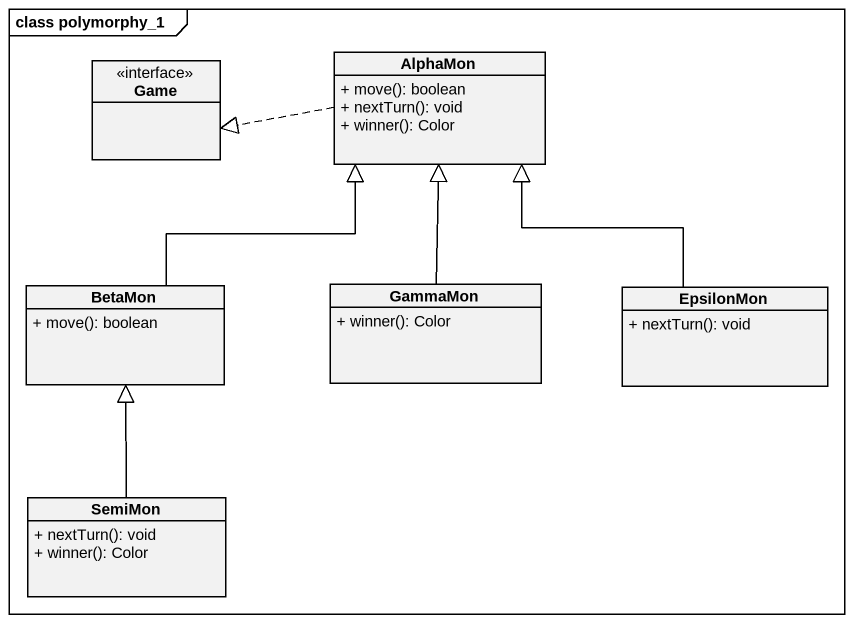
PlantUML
@startuml
mainframe class polymorphy_1
hide circle
hide empty members
skinparam classAttributeIconSize 0
class Game <<interface>>
class AlphaMon {
  + move(): boolean
  + nextTurn(): void
  + winner(): Color
}
class BetaMon {
  + move(): boolean
}
class GammaMon {
  + winner(): Color
}
class EpsilonMon {
  + nextTurn(): void
}
class SemiMon {
  + nextTurn(): void
  + winner(): Color
}
AlphaMon .left.|> Game
BetaMon -up-|> AlphaMon
GammaMon -up-|> AlphaMon
EpsilonMon -up-|> AlphaMon
SemiMon -up-|> BetaMon
@enduml
